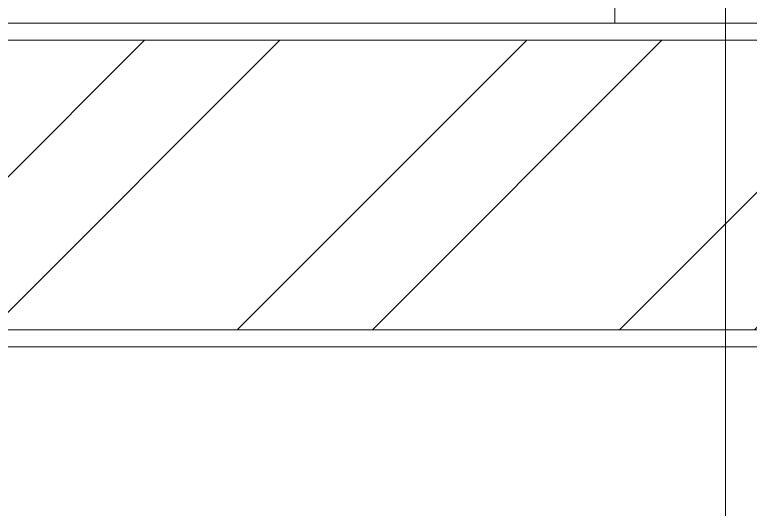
# Model space of a CAD drawing. Header units: millimetres. Extents: x 4739419 to 5837985, y 2291271 to 3446271.
# Drawn here: x 4982937 to 4987258, y 2438937 to 2441841 of the extents above; entities that cross this region are included whole.
import ezdxf

# ---------------------------------------------------------------- set-up
doc = ezdxf.new("R2010")
doc.units = ezdxf.units.MM
doc.layers.add('XR-평면도$0$A-CNTL', color=9, linetype='Continuous', lineweight=15)
doc.layers.add('XR-평면도$0$A-ELEV-LIN3', color=9, linetype='Continuous', lineweight=18)
pattern_1 = [(45, (4739418.8, 1103270.6), (-1122.532, 1122.532), []), (45, (4739418.8, 1104064.4), (-1122.532, 1122.532), [])]

# ---------------------------------------------------------------- blocks, each defined once
blk = doc.blocks.new('XR-평면도$0$중심선(210216)')
at = {"layer": 'XR-평면도$0$A-CNTL', "ltscale": 300}
blk.add_lwpolyline([(121000, 206000), (121000, -10000)], dxfattribs=at)

msp = doc.modelspace()

# ---------------------------------------------------------------- hatches: boundary and pattern name
at = {"layer": 'XR-평면도$0$A-ELEV-LIN3'}
h = msp.add_hatch(dxfattribs=at)
h.set_pattern_fill('STEEL', color=256, scale=500)
h.set_pattern_definition([(45, (4739418.8, 1103270.6), (-1122.532, 1122.532), []), (45, (4739418.8, 1104064.4), (-1122.532, 1122.532), [])])
h.paths.add_polyline_path([(4866411.8, 2428791.2), (4866411.8, 2427091.2), (4999911.8, 2427091.2), (4999911.8, 2428791.2)])
h.paths.add_polyline_path([(4908311.8, 2441691.2), (4908311.8, 2439991.2), (5041811.8, 2439991.2), (5041811.8, 2441691.2)])
h = msp.add_hatch(dxfattribs=at)
h.set_pattern_fill('STEEL', color=256, scale=500)
h.set_pattern_definition(pattern_1)
h.paths.add_polyline_path([(4866411.8, 2428791.2), (4866411.8, 2427091.2), (4999911.8, 2427091.2), (4999911.8, 2428791.2)])
h.paths.add_polyline_path([(4908311.8, 2441691.2), (4908311.8, 2439991.2), (5041811.8, 2439991.2), (5041811.8, 2441691.2)])
h = msp.add_hatch(dxfattribs=at)
h.set_pattern_fill('STEEL', color=256, scale=500)
h.set_pattern_definition(pattern_1)
h.paths.add_polyline_path([(4866411.8, 2428791.2), (4866411.8, 2427091.2), (4999911.8, 2427091.2), (4999911.8, 2428791.2)])
h.paths.add_polyline_path([(4908311.8, 2441691.2), (4908311.8, 2439991.2), (5041811.8, 2439991.2), (5041811.8, 2441691.2)])

# ---------------------------------------------------------------- linework, layer by layer
msp.add_lwpolyline([(4975461.8, 2441791.2), (4976761.8, 2441791.2), (4976761.8, 2442391.2), (4986461.8, 2442391.2), (4986461.8, 2441791.2), (4987761.8, 2441791.2), (4987761.8, 2443491.2), (4986661.8, 2443491.2), (4986661.8, 2454791.2), (5027111.8, 2454791.2), (5027111.8, 2447791.2), (5031561.8, 2447791.2), (5031561.8, 2443491.2), (5030461.8, 2443491.2), (5030461.8, 2441791.2), (5031761.8, 2441791.2), (5031761.8, 2442391.2), (5041611.8, 2442391.2), (5041611.8, 2441791.2), (5041911.8, 2441791.2), (5041911.8, 2427291.2)], dxfattribs=at)
msp.add_lwpolyline([(4975461.8, 2441791.2), (4976761.8, 2441791.2), (4976761.8, 2442391.2), (4986461.8, 2442391.2), (4986461.8, 2441791.2), (4987761.8, 2441791.2), (4987761.8, 2443491.2), (4986661.8, 2443491.2), (4986661.8, 2454791.2), (5027111.8, 2454791.2), (5027111.8, 2447791.2), (5031561.8, 2447791.2), (5031561.8, 2443491.2), (5030461.8, 2443491.2), (5030461.8, 2441791.2), (5031761.8, 2441791.2), (5031761.8, 2442391.2), (5041611.8, 2442391.2), (5041611.8, 2441791.2), (5041911.8, 2441791.2), (5041911.8, 2427291.2)], dxfattribs=at)
msp.add_lwpolyline([(4975461.8, 2441791.2), (4976761.8, 2441791.2), (4976761.8, 2442391.2), (4986461.8, 2442391.2), (4986461.8, 2441791.2), (4987761.8, 2441791.2), (4987761.8, 2443491.2), (4986661.8, 2443491.2), (4986661.8, 2454791.2), (5027111.8, 2454791.2), (5027111.8, 2447791.2), (5031561.8, 2447791.2), (5031561.8, 2443491.2), (5030461.8, 2443491.2), (5030461.8, 2441791.2), (5031761.8, 2441791.2), (5031761.8, 2442391.2), (5041611.8, 2442391.2), (5041611.8, 2441791.2), (5041911.8, 2441791.2), (5041911.8, 2427291.2)], dxfattribs=at)
for points in [[(5041911.8, 2439891.2), (5041911.8, 2441791.2), (4908211.8, 2441791.2), (4908211.8, 2439891.2)], [(5041911.8, 2439891.2), (5041911.8, 2441791.2), (4908211.8, 2441791.2), (4908211.8, 2439891.2)], [(5041911.8, 2439891.2), (5041911.8, 2441791.2), (4908211.8, 2441791.2), (4908211.8, 2439891.2)], [(5041811.8, 2439991.2), (5041811.8, 2441691.2), (4908311.8, 2441691.2), (4908311.8, 2439991.2)], [(5041811.8, 2439991.2), (5041811.8, 2441691.2), (4908311.8, 2441691.2), (4908311.8, 2439991.2)], [(5041811.8, 2439991.2), (5041811.8, 2441691.2), (4908311.8, 2441691.2), (4908311.8, 2439991.2)]]:
    msp.add_lwpolyline(points, close=True, dxfattribs=at)

# ---------------------------------------------------------------- block references
at = {"layer": 'XR-평면도$0$A-CNTL'}
msp.add_blockref('XR-평면도$0$중심선(210216)', (4866111.8, 2336391.2), dxfattribs=at)

doc.saveas('drawing.dxf')
